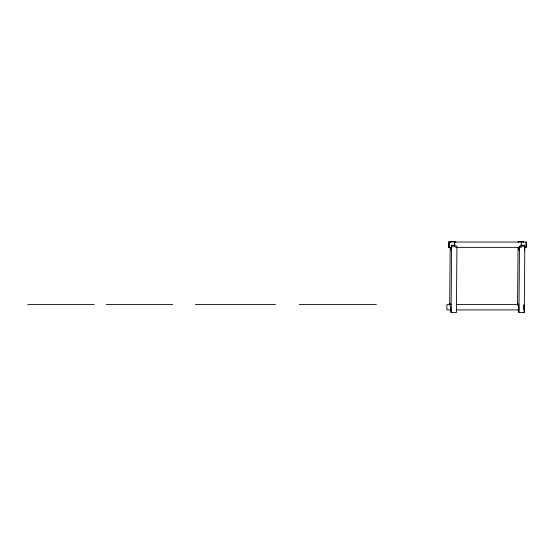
<?xml version="1.0" encoding="UTF-8"?>
<svg xmlns="http://www.w3.org/2000/svg" width="554" height="554" viewBox="0 0 554 554"><rect width="100%" height="100%" fill="white"/><g stroke="black" fill="none" stroke-linecap="round" stroke-linejoin="round"><path stroke-width="0.83" d="M449.675 305.268L450.173 247.506M449.973 304.991L449.986 303.474L450.264 304.402M450.755 247.119L450.748 248.635L450.464 247.707M450.513 309.125L450.506 310.642L450.222 309.714M451.046 247.292L451.309 250.491L451.358 245.18L455.159 245.207M450.831 306.258L451.067 312.491L456.385 312.525L456.96 246.149L451.635 246.108L451.358 245.18M451.067 312.491L451.635 246.108M517.554 305.268L518.052 247.506M517.845 304.991L517.858 303.474L518.142 304.402M518.634 247.119L518.62 248.635L518.336 247.707M518.918 247.292L519.181 250.491L519.209 247.458M518.939 312.491L519.514 246.108L524.832 246.149L524.264 312.525L518.939 312.491L518.426 305.33L518.378 310.642L518.094 309.714M524.506 250.533L524.555 245.221L520.753 245.193M452.161 247.361L448.421 247.361L448.421 242.043L526.3 242.043L526.3 247.361L524.022 247.361M455.54 247.361L521.21 247.361L521.21 242.043M27.7 304.589L94.242 304.589M106.223 304.589L172.765 304.589M195.389 304.589L275.483 304.589M299.195 304.589L376.388 304.589M451.489 304.589L446.926 304.589L446.926 309.915L451.489 309.915M456.572 304.589L518.793 304.589L518.793 309.915L456.572 309.915M523.703 242.437L523.426 241.509L518.101 241.475L518.385 242.403M524.555 245.221L524.832 246.149M523.745 305.365L524.264 312.525M455.831 242.437L455.547 241.509L450.229 241.475L450.506 242.403M526.065 242.043L526.065 247.361M524.112 304.589L524.112 309.915M454.675 242.043L454.675 246.606M454.446 242.043L454.446 245.844M449.121 242.043L449.121 247.361M448.892 242.043L448.892 247.361M448.657 242.043L448.657 247.361"/></g></svg>
